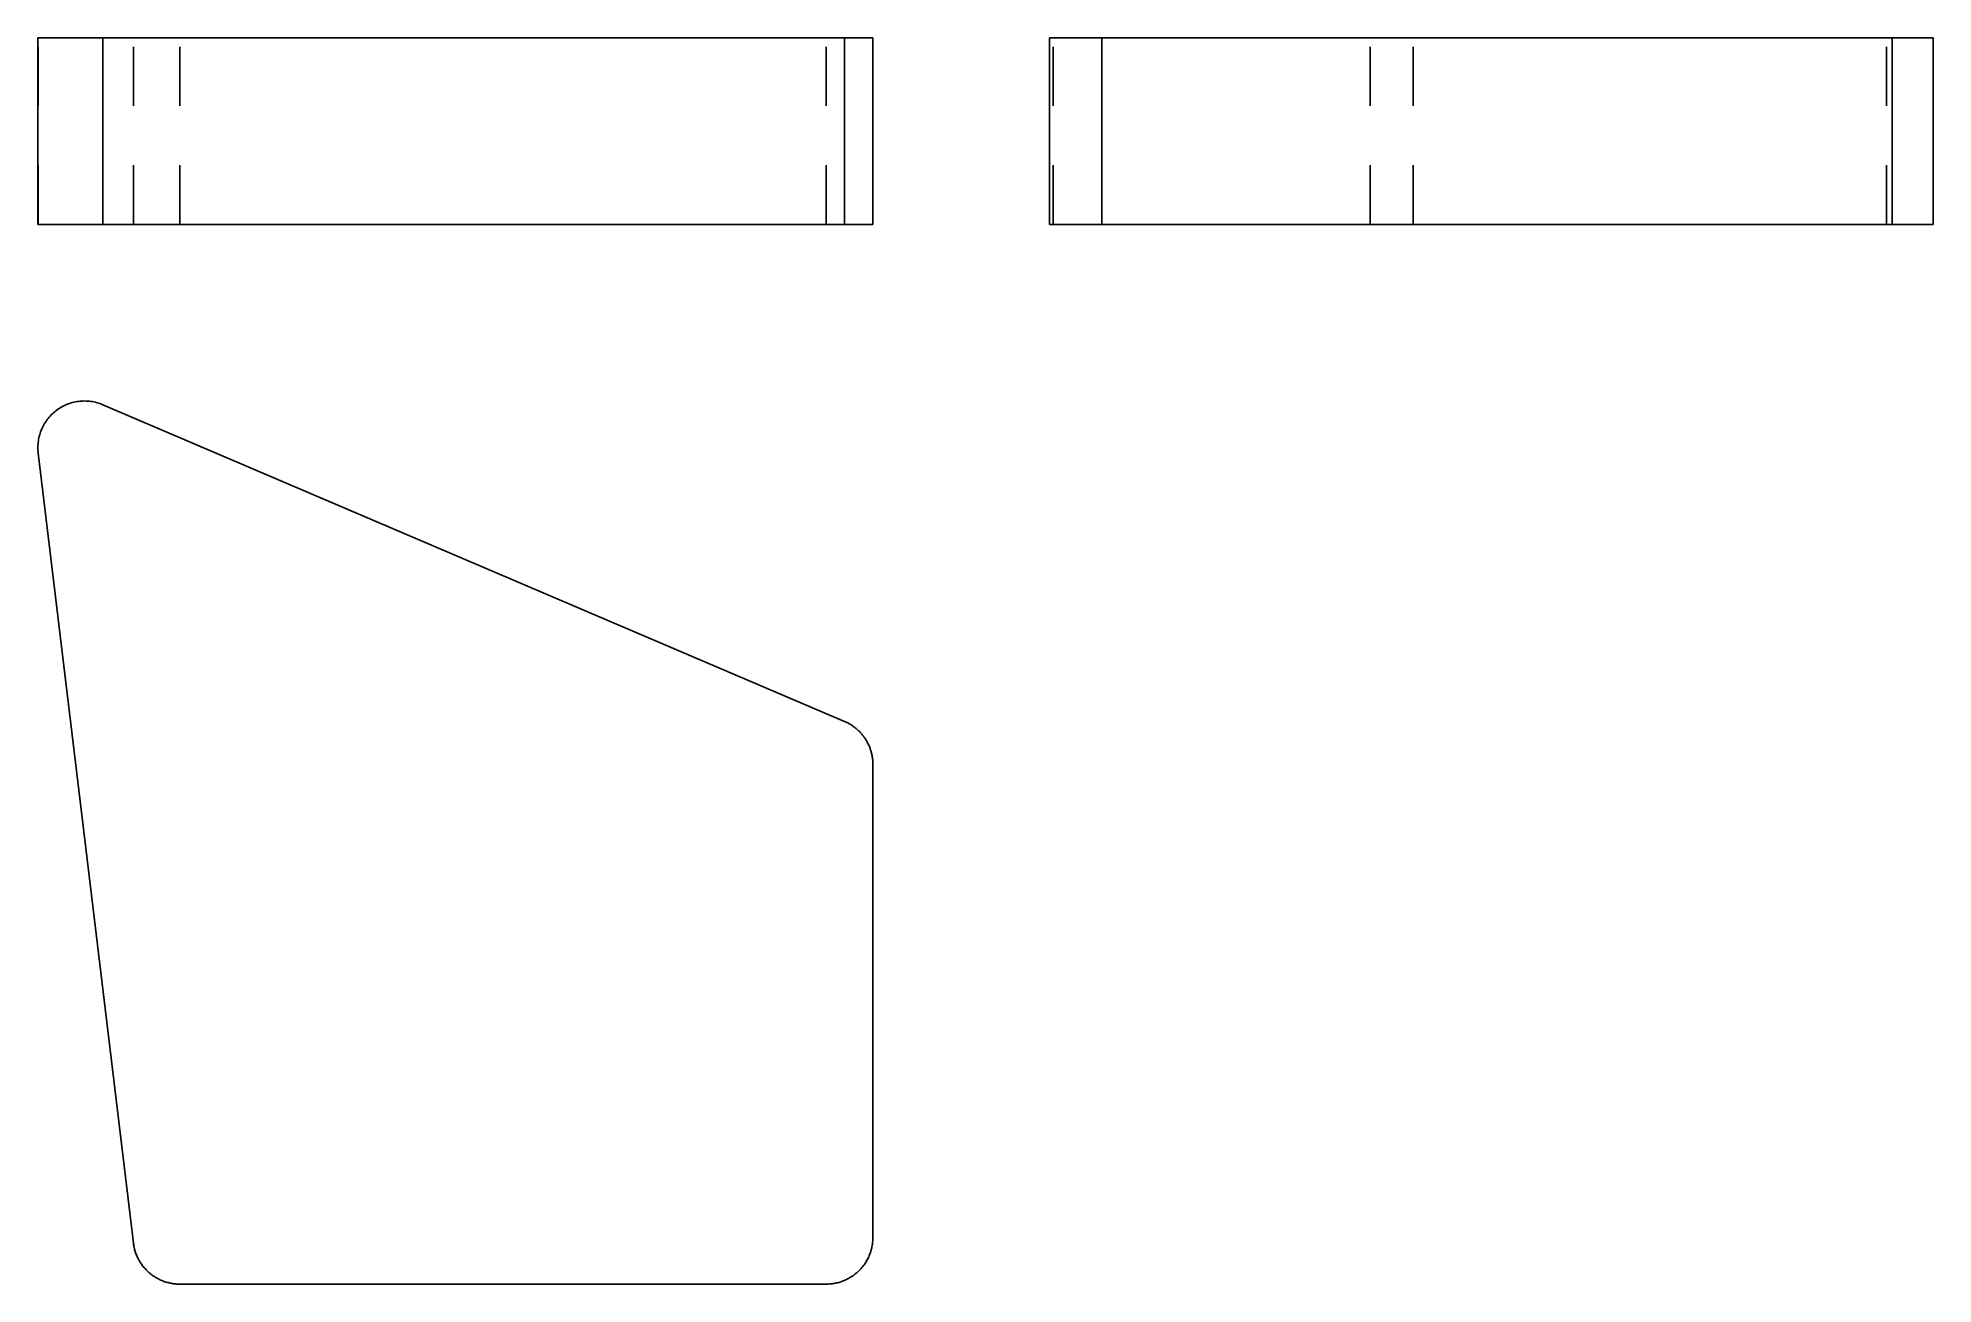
# Model space of a CAD drawing. Extents: x 0 to 3.2, y 0 to 2.1.
import ezdxf

# ---------------------------------------------------------------- set-up
doc = ezdxf.new("R2010")
doc.units = 0
doc.linetypes.add('HIDDEN', pattern=[0.074559, 0.049731, -0.024828])
for name, color, linetype in [('FRONT', 7, 'CONTINUOUS'), ('FRONT_HID', 7, 'HIDDEN'), ('LEFT', 7, 'CONTINUOUS'), ('LEFT_HID', 7, 'HIDDEN'), ('TOP', 7, 'CONTINUOUS')]:
    doc.layers.add(name, color=color, linetype=linetype)

msp = doc.modelspace()

# ---------------------------------------------------------------- linework, layer by layer
at = {"layer": 'FRONT'}
for p, q in [((0.109637, 2.104268), (0, 2.104268)), ((0, 2.104268), (0, 1.789405)), ((1.36143, 2.104268), (0.109637, 2.104268)), ((0.109637, 1.789405), (0.109637, 2.104268)), ((1.409224, 2.104268), (1.36143, 2.104268)), ((1.36143, 1.789405), (1.36143, 2.104268)), ((1.409224, 1.789405), (1.409224, 2.104268)), ((0.109637, 1.789405), (0, 1.789405)), ((1.36143, 1.789405), (0.109637, 1.789405)), ((1.409224, 1.789405), (1.36143, 1.789405))]:
    msp.add_line(p, q, dxfattribs=at)
at = {"layer": 'FRONT_HID', "linetype": 'HIDDEN'}
for p, q in [((0, 2.104268), (0.000565, 2.104268)), ((0.000565, 2.104268), (0.161254, 2.104268)), ((0.000565, 1.789405), (0.000565, 2.104268)), ((0.161254, 2.104268), (0.239405, 2.104268)), ((0.161254, 1.789405), (0.161254, 2.104268)), ((0.239405, 2.104268), (1.330509, 2.104268)), ((0.239405, 1.789405), (0.239405, 2.104268)), ((1.330509, 2.104268), (1.409224, 2.104268)), ((1.330509, 1.789405), (1.330509, 2.104268)), ((0, 1.789405), (0.000565, 1.789405)), ((0.000565, 1.789405), (0.161254, 1.789405)), ((0.161254, 1.789405), (0.239405, 1.789405)), ((0.239405, 1.789405), (1.330509, 1.789405)), ((1.330509, 1.789405), (1.409224, 1.789405))]:
    msp.add_line(p, q, dxfattribs=at)
at = {"layer": 'LEFT'}
for p, q in [((1.707459, 2.104268), (1.79559, 2.104268)), ((1.707459, 2.104268), (1.707459, 1.789405)), ((1.79559, 2.104268), (3.12933, 2.104268)), ((1.79559, 1.789405), (1.79559, 2.104268)), ((3.12933, 2.104268), (3.19863, 2.104268)), ((3.12933, 1.789405), (3.12933, 2.104268)), ((3.19863, 1.789405), (3.19863, 2.104268)), ((3.19863, 1.789405), (3.19863, 2.104268)), ((1.707459, 1.789405), (1.79559, 1.789405)), ((1.79559, 1.789405), (3.12933, 1.789405)), ((3.12933, 1.789405), (3.19863, 1.789405))]:
    msp.add_line(p, q, dxfattribs=at)
at = {"layer": 'LEFT_HID', "linetype": 'HIDDEN'}
for p, q in [((1.713786, 2.104268), (1.707459, 2.104268)), ((2.248499, 2.104268), (1.713786, 2.104268)), ((1.713786, 1.789405), (1.713786, 2.104268)), ((2.320887, 2.104268), (2.248499, 2.104268)), ((2.248499, 1.789405), (2.248499, 2.104268)), ((3.119914, 2.104268), (2.320887, 2.104268)), ((2.320887, 1.789405), (2.320887, 2.104268)), ((3.19863, 2.104268), (3.119914, 2.104268)), ((3.119914, 1.789405), (3.119914, 2.104268)), ((1.713786, 1.789405), (1.707459, 1.789405)), ((2.248499, 1.789405), (1.713786, 1.789405)), ((2.320887, 1.789405), (2.248499, 1.789405)), ((3.119914, 1.789405), (2.320887, 1.789405)), ((3.19863, 1.789405), (3.119914, 1.789405))]:
    msp.add_line(p, q, dxfattribs=at)
at = {"layer": 'TOP'}
for p, q in [((0.028399, 1.472996), (0.026415, 1.47129)), ((0.03044, 1.474634), (0.028399, 1.472996)), ((0.032533, 1.476205), (0.03044, 1.474634)), ((0.034677, 1.477704), (0.032533, 1.476205)), ((0.03687, 1.479132), (0.034677, 1.477704)), ((0.03911, 1.480485), (0.03687, 1.479132)), ((0.041393, 1.481764), (0.03911, 1.480485)), ((0.043717, 1.482966), (0.041393, 1.481764)), ((0.04608, 1.48409), (0.043717, 1.482966)), ((0.048479, 1.485135), (0.04608, 1.48409)), ((0.050912, 1.4861), (0.048479, 1.485135)), ((0.053375, 1.486983), (0.050912, 1.4861)), ((0.055866, 1.487784), (0.053375, 1.486983)), ((0.058382, 1.488502), (0.055866, 1.487784)), ((0.060921, 1.489135), (0.058382, 1.488502)), ((0.06348, 1.489684), (0.060921, 1.489135)), ((0.066055, 1.490148), (0.06348, 1.489684)), ((0.068644, 1.490525), (0.066055, 1.490148)), ((0.071245, 1.490817), (0.068644, 1.490525)), ((0.073854, 1.491021), (0.071245, 1.490817)), ((0.076468, 1.491139), (0.073854, 1.491021)), ((0.079084, 1.49117), (0.076468, 1.491139)), ((0.0817, 1.491115), (0.079084, 1.49117)), ((0.084313, 1.490972), (0.0817, 1.491115)), ((0.08692, 1.490742), (0.084313, 1.490972)), ((0.089517, 1.490426), (0.08692, 1.490742)), ((0.092103, 1.490024), (0.089517, 1.490426)), ((0.094674, 1.489535), (0.092103, 1.490024)), ((0.097227, 1.488962), (0.094674, 1.489535)), ((0.09976, 1.488304), (0.097227, 1.488962)), ((0.102269, 1.487563), (0.09976, 1.488304)), ((0.104753, 1.486738), (0.102269, 1.487563)), ((0.107207, 1.485832), (0.104753, 1.486738)), ((0.10963, 1.484844), (0.107207, 1.485832)), ((1.361423, 0.950132), (0.10963, 1.484844)), ((0.005572, 1.441562), (0.004645, 1.439115)), ((0.00658, 1.443977), (0.005572, 1.441562)), ((0.007668, 1.446357), (0.00658, 1.443977)), ((0.008834, 1.4487), (0.007668, 1.446357)), ((0.010077, 1.451002), (0.008834, 1.4487)), ((0.011396, 1.453262), (0.010077, 1.451002)), ((0.01279, 1.455477), (0.011396, 1.453262)), ((0.014256, 1.457644), (0.01279, 1.455477)), ((0.015794, 1.459762), (0.014256, 1.457644)), ((0.017401, 1.461827), (0.015794, 1.459762)), ((0.019076, 1.463837), (0.017401, 1.461827)), ((0.020817, 1.465791), (0.019076, 1.463837)), ((0.022622, 1.467686), (0.020817, 1.465791)), ((0.024488, 1.469519), (0.022622, 1.467686)), ((0.026415, 1.47129), (0.024488, 1.469519)), ((0.000078, 1.4161), (0, 1.413485)), ((0, 1.413485), (0.000009, 1.410868)), ((0.000009, 1.410868), (0.000106, 1.408253)), ((0.000242, 1.418712), (0.000078, 1.4161)), ((0.000106, 1.408253), (0.000289, 1.405643)), ((0.000494, 1.421316), (0.000242, 1.418712)), ((0.000831, 1.423911), (0.000494, 1.421316)), ((0.001255, 1.426494), (0.000831, 1.423911)), ((0.001765, 1.42906), (0.001255, 1.426494)), ((0.002359, 1.431609), (0.001765, 1.42906)), ((0.003038, 1.434136), (0.002359, 1.431609)), ((0.0038, 1.436639), (0.003038, 1.434136)), ((0.004645, 1.439115), (0.0038, 1.436639)), ((0.000289, 1.405643), (0.000558, 1.40304)), ((0.000558, 1.40304), (0.161248, 0.0693)), ((1.362759, 0.949546), (1.361423, 0.950132)), ((1.364083, 0.948936), (1.362759, 0.949546)), ((1.365396, 0.948302), (1.364083, 0.948936)), ((1.366697, 0.947644), (1.365396, 0.948302)), ((1.367986, 0.946961), (1.366697, 0.947644)), ((1.369262, 0.946255), (1.367986, 0.946961)), ((1.370524, 0.945525), (1.369262, 0.946255)), ((1.371773, 0.944772), (1.370524, 0.945525)), ((1.373008, 0.943996), (1.371773, 0.944772)), ((1.374228, 0.943197), (1.373008, 0.943996)), ((1.375433, 0.942376), (1.374228, 0.943197)), ((1.376622, 0.941533), (1.375433, 0.942376)), ((1.377796, 0.940667), (1.376622, 0.941533)), ((1.378953, 0.939781), (1.377796, 0.940667)), ((1.380094, 0.938872), (1.378953, 0.939781)), ((1.381218, 0.937943), (1.380094, 0.938872)), ((1.382325, 0.936993), (1.381218, 0.937943)), ((1.383413, 0.936023), (1.382325, 0.936993)), ((1.384484, 0.935033), (1.383413, 0.936023)), ((1.385536, 0.934023), (1.384484, 0.935033)), ((1.386569, 0.932994), (1.385536, 0.934023)), ((1.387583, 0.931946), (1.386569, 0.932994)), ((1.388577, 0.930879), (1.387583, 0.931946)), ((1.389551, 0.929794), (1.388577, 0.930879)), ((1.390506, 0.928692), (1.389551, 0.929794)), ((1.391439, 0.927571), (1.390506, 0.928692)), ((1.392352, 0.926434), (1.391439, 0.927571)), ((1.393243, 0.92528), (1.392352, 0.926434)), ((1.394113, 0.92411), (1.393243, 0.92528)), ((1.394961, 0.922923), (1.394113, 0.92411)), ((1.395787, 0.921721), (1.394961, 0.922923)), ((1.39659, 0.920505), (1.395787, 0.921721)), ((1.397371, 0.919273), (1.39659, 0.920505)), ((1.398129, 0.918027), (1.397371, 0.919273)), ((1.398863, 0.916767), (1.398129, 0.918027)), ((1.399575, 0.915494), (1.398863, 0.916767)), ((1.400262, 0.914208), (1.399575, 0.915494)), ((1.400926, 0.91291), (1.400262, 0.914208)), ((1.401565, 0.911599), (1.400926, 0.91291)), ((1.40218, 0.910277), (1.401565, 0.911599)), ((1.40277, 0.908944), (1.40218, 0.910277)), ((1.403336, 0.9076), (1.40277, 0.908944)), ((1.403876, 0.906245), (1.403336, 0.9076)), ((1.404392, 0.904881), (1.403876, 0.906245)), ((1.404882, 0.903508), (1.404392, 0.904881)), ((1.405346, 0.902126), (1.404882, 0.903508)), ((1.405785, 0.900735), (1.405346, 0.902126)), ((1.406198, 0.899336), (1.405785, 0.900735)), ((1.406585, 0.89793), (1.406198, 0.899336)), ((1.406946, 0.896518), (1.406585, 0.89793)), ((1.407281, 0.895098), (1.406946, 0.896518)), ((1.407589, 0.893673), (1.407281, 0.895098)), ((1.407871, 0.892242), (1.407589, 0.893673)), ((1.408126, 0.890807), (1.407871, 0.892242)), ((1.408355, 0.889366), (1.408126, 0.890807)), ((1.408557, 0.887922), (1.408355, 0.889366)), ((1.408732, 0.886475), (1.408557, 0.887922)), ((1.40888, 0.885024), (1.408732, 0.886475)), ((1.409002, 0.883571), (1.40888, 0.885024)), ((1.409096, 0.882116), (1.409002, 0.883571)), ((1.409164, 0.880659), (1.409096, 0.882116)), ((1.409204, 0.879201), (1.409164, 0.880659)), ((1.409218, 0.877743), (1.409204, 0.879201)), ((1.409218, 0.078716), (1.409218, 0.877743)), ((0.161248, 0.0693), (0.161485, 0.067503)), ((0.161485, 0.067503), (0.161764, 0.065712)), ((0.161764, 0.065712), (0.162084, 0.063928)), ((1.407657, 0.063119), (1.408022, 0.065047)), ((1.408022, 0.065047), (1.408339, 0.066984)), ((1.408339, 0.066984), (1.408607, 0.068928)), ((1.408607, 0.068928), (1.408827, 0.070878)), ((1.408827, 0.070878), (1.408998, 0.072833)), ((1.408998, 0.072833), (1.40912, 0.074792)), ((1.40912, 0.074792), (1.409193, 0.076753)), ((1.409193, 0.076753), (1.409218, 0.078716)), ((0.162084, 0.063928), (0.162445, 0.062151)), ((0.162445, 0.062151), (0.162847, 0.060384)), ((0.162847, 0.060384), (0.163289, 0.058626)), ((0.163289, 0.058626), (0.163772, 0.056878)), ((0.163772, 0.056878), (0.164295, 0.055143)), ((0.164295, 0.055143), (0.164858, 0.053419)), ((0.164858, 0.053419), (0.16546, 0.051709)), ((0.16546, 0.051709), (0.166102, 0.050014)), ((0.166102, 0.050014), (0.166782, 0.048334)), ((0.166782, 0.048334), (0.167501, 0.04667)), ((0.167501, 0.04667), (0.168258, 0.045022)), ((0.168258, 0.045022), (0.169053, 0.043393)), ((0.169053, 0.043393), (0.169885, 0.041783)), ((0.169885, 0.041783), (0.170754, 0.040192)), ((0.170754, 0.040192), (0.171659, 0.038621)), ((0.171659, 0.038621), (0.1726, 0.037072)), ((0.1726, 0.037072), (0.173577, 0.035545)), ((0.173577, 0.035545), (0.174589, 0.03404)), ((0.174589, 0.03404), (0.175635, 0.03256)), ((0.175635, 0.03256), (0.176715, 0.031104)), ((1.393249, 0.031187), (1.394414, 0.032766)), ((1.394414, 0.032766), (1.39554, 0.034374)), ((1.39554, 0.034374), (1.396625, 0.036009)), ((1.396625, 0.036009), (1.397669, 0.037671)), ((1.397669, 0.037671), (1.398672, 0.039358)), ((1.398672, 0.039358), (1.399632, 0.04107)), ((1.399632, 0.04107), (1.400549, 0.042805)), ((1.400549, 0.042805), (1.401422, 0.044562)), ((1.401422, 0.044562), (1.402252, 0.046341)), ((1.402252, 0.046341), (1.403037, 0.04814)), ((1.403037, 0.04814), (1.403776, 0.049958)), ((1.403776, 0.049958), (1.404471, 0.051793)), ((1.404471, 0.051793), (1.405119, 0.053646)), ((1.405119, 0.053646), (1.405721, 0.055514)), ((1.405721, 0.055514), (1.406276, 0.057396)), ((1.406276, 0.057396), (1.406784, 0.059292)), ((1.406784, 0.059292), (1.407244, 0.0612)), ((1.407244, 0.0612), (1.407657, 0.063119)), ((0.176715, 0.031104), (0.177828, 0.029673)), ((0.177828, 0.029673), (0.178973, 0.028268)), ((0.178973, 0.028268), (0.180151, 0.02689)), ((0.180151, 0.02689), (0.18136, 0.025539)), ((0.18136, 0.025539), (0.1826, 0.024217)), ((0.1826, 0.024217), (0.18387, 0.022923)), ((0.18387, 0.022923), (0.18517, 0.021659)), ((0.18517, 0.021659), (0.186498, 0.020426)), ((0.186498, 0.020426), (0.187854, 0.019223)), ((0.187854, 0.019223), (0.189238, 0.018052)), ((0.189238, 0.018052), (0.190648, 0.016913)), ((0.190648, 0.016913), (0.192084, 0.015807)), ((0.192084, 0.015807), (0.193546, 0.014734)), ((0.193546, 0.014734), (0.195031, 0.013695)), ((0.195031, 0.013695), (0.19654, 0.01269)), ((0.19654, 0.01269), (0.198072, 0.011721)), ((0.198072, 0.011721), (0.199626, 0.010787)), ((0.199626, 0.010787), (0.201201, 0.009889)), ((0.201201, 0.009889), (0.202796, 0.009028)), ((0.202796, 0.009028), (0.20441, 0.008203)), ((0.20441, 0.008203), (0.206043, 0.007416)), ((0.206043, 0.007416), (0.207694, 0.006667)), ((0.207694, 0.006667), (0.209362, 0.005956)), ((0.209362, 0.005956), (0.211045, 0.005284)), ((0.211045, 0.005284), (0.212743, 0.00465)), ((0.212743, 0.00465), (0.214456, 0.004056)), ((0.214456, 0.004056), (0.216182, 0.003502)), ((0.216182, 0.003502), (0.21792, 0.002987)), ((0.21792, 0.002987), (0.21967, 0.002512)), ((0.21967, 0.002512), (0.22143, 0.002078)), ((0.22143, 0.002078), (0.223199, 0.001685)), ((0.223199, 0.001685), (0.224978, 0.001332)), ((0.224978, 0.001332), (0.226763, 0.001021)), ((0.226763, 0.001021), (0.228556, 0.00075)), ((0.228556, 0.00075), (0.230354, 0.000521)), ((0.230354, 0.000521), (0.232157, 0.000334)), ((0.232157, 0.000334), (0.233964, 0.000188)), ((0.233964, 0.000188), (0.235774, 0.000083)), ((0.235774, 0.000083), (0.237586, 0.000021)), ((0.237586, 0.000021), (0.239398, 0)), ((0.239398, 0), (1.330502, 0)), ((1.330502, 0), (1.332464, 0.000024)), ((1.332464, 0.000024), (1.334425, 0.000098)), ((1.334425, 0.000098), (1.336384, 0.00022)), ((1.336384, 0.00022), (1.338339, 0.000391)), ((1.338339, 0.000391), (1.34029, 0.000611)), ((1.34029, 0.000611), (1.342234, 0.000879)), ((1.342234, 0.000879), (1.344171, 0.001196)), ((1.344171, 0.001196), (1.346099, 0.001561)), ((1.346099, 0.001561), (1.348018, 0.001974)), ((1.348018, 0.001974), (1.349926, 0.002434)), ((1.349926, 0.002434), (1.351821, 0.002942)), ((1.351821, 0.002942), (1.353704, 0.003497)), ((1.353704, 0.003497), (1.355572, 0.004099)), ((1.355572, 0.004099), (1.357424, 0.004747)), ((1.357424, 0.004747), (1.35926, 0.005441)), ((1.35926, 0.005441), (1.361078, 0.006181)), ((1.361078, 0.006181), (1.362877, 0.006966)), ((1.362877, 0.006966), (1.364655, 0.007795)), ((1.364655, 0.007795), (1.366413, 0.008669)), ((1.366413, 0.008669), (1.368148, 0.009586)), ((1.368148, 0.009586), (1.36986, 0.010546)), ((1.36986, 0.010546), (1.371547, 0.011548)), ((1.371547, 0.011548), (1.373209, 0.012593)), ((1.373209, 0.012593), (1.374844, 0.013678)), ((1.374844, 0.013678), (1.376452, 0.014803)), ((1.376452, 0.014803), (1.378031, 0.015969)), ((1.378031, 0.015969), (1.37958, 0.017173)), ((1.37958, 0.017173), (1.381099, 0.018416)), ((1.381099, 0.018416), (1.382587, 0.019696)), ((1.382587, 0.019696), (1.384042, 0.021013)), ((1.384042, 0.021013), (1.385464, 0.022366)), ((1.385464, 0.022366), (1.386852, 0.023754)), ((1.386852, 0.023754), (1.388205, 0.025175)), ((1.388205, 0.025175), (1.389522, 0.026631)), ((1.389522, 0.026631), (1.390802, 0.028118)), ((1.390802, 0.028118), (1.392044, 0.029637)), ((1.392044, 0.029637), (1.393249, 0.031187))]:
    msp.add_line(p, q, dxfattribs=at)

doc.saveas('drawing.dxf')
